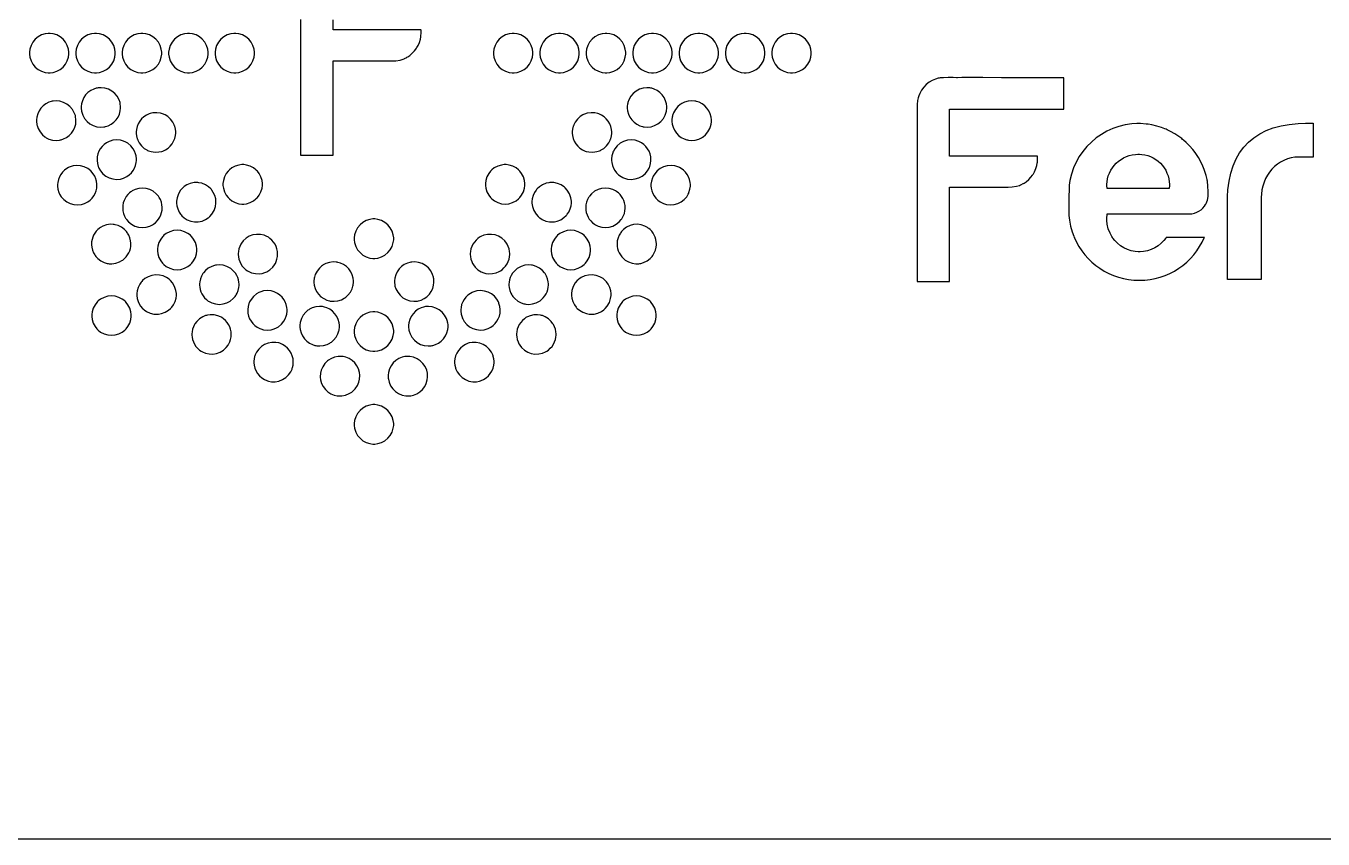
# Model space of a CAD drawing. Header units: millimetres. Extents: x 0 to 454, y 0 to 237.
# Drawn here: x 251.7 to 271.15, y 81.88 to 94.07 of the extents above; entities that cross this region are included whole.
import ezdxf

# ---------------------------------------------------------------- set-up
doc = ezdxf.new("R2010")
doc.units = ezdxf.units.MM
doc.header["$MEASUREMENT"] = 0
doc.layers.add('CUT', color=1, linetype='Continuous')
doc.layers.add('ENGRAVE', color=3, linetype='Continuous')

msp = doc.modelspace()

# ---------------------------------------------------------------- linework, layer by layer
at = {"layer": 'CUT'}
msp.add_lwpolyline([(290, 150.883), (290, 81.883), (0, 81.883), (0, 150.883)], close=True, dxfattribs=at)
at = {"layer": 'ENGRAVE'}
msp.add_lwpolyline([(255.817, 94.171), (255.817, 92.136), (256.302, 92.136), (256.302, 93.55), (256.305, 93.55), (256.34, 93.55), (256.343, 93.55), (256.352, 93.55), (256.443, 93.55), (256.452, 93.55), (256.464, 93.55), (256.59, 93.55), (256.602, 93.55), (256.616, 93.55), (256.756, 93.549), (256.77, 93.549), (256.781, 93.549), (256.896, 93.55), (256.907, 93.55), (256.919, 93.55), (257.04, 93.55), (257.052, 93.55), (257.057, 93.55), (257.111, 93.55), (257.116, 93.55), (257.133, 93.55), (257.181, 93.549), (257.245, 93.552), (257.308, 93.562), (257.355, 93.576), (257.37, 93.582), (257.373, 93.584), (257.408, 93.602), (257.411, 93.604), (257.422, 93.61), (257.452, 93.631), (257.49, 93.663), (257.523, 93.698), (257.546, 93.727), (257.553, 93.738), (257.56, 93.748), (257.578, 93.781), (257.598, 93.827), (257.612, 93.875), (257.619, 93.912), (257.621, 93.924), (257.621, 93.928), (257.623, 93.962), (257.623, 93.973), (257.623, 93.984), (257.622, 94.012), (257.621, 94.015), (256.302, 94.015), (256.302, 94.163)], dxfattribs=at)
for points in [[(252.342, 93.666), (252.342, 93.681), (252.336, 93.725), (252.318, 93.781), (252.291, 93.831), (252.255, 93.875), (252.211, 93.911), (252.161, 93.938), (252.106, 93.956), (252.061, 93.962), (252.046, 93.962), (252.031, 93.962), (251.986, 93.956), (251.931, 93.938), (251.881, 93.911), (251.837, 93.875), (251.801, 93.831), (251.774, 93.781), (251.756, 93.725), (251.75, 93.681), (251.75, 93.666), (251.75, 93.651), (251.756, 93.606), (251.774, 93.551), (251.801, 93.501), (251.837, 93.457), (251.881, 93.421), (251.931, 93.393), (251.986, 93.376), (252.031, 93.37), (252.046, 93.37), (252.061, 93.37), (252.106, 93.376), (252.161, 93.393), (252.211, 93.421), (252.255, 93.457), (252.291, 93.501), (252.318, 93.551), (252.336, 93.606), (252.342, 93.651), (252.342, 93.666)], [(252.742, 93.37), (252.757, 93.37), (252.801, 93.376), (252.857, 93.393), (252.907, 93.421), (252.951, 93.457), (252.987, 93.501), (253.014, 93.551), (253.031, 93.606), (253.037, 93.651), (253.037, 93.666), (253.037, 93.681), (253.031, 93.725), (253.014, 93.781), (252.987, 93.831), (252.951, 93.875), (252.907, 93.911), (252.857, 93.938), (252.801, 93.956), (252.757, 93.962), (252.742, 93.962), (252.727, 93.962), (252.682, 93.956), (252.627, 93.938), (252.577, 93.911), (252.533, 93.875), (252.497, 93.831), (252.469, 93.781), (252.452, 93.725), (252.446, 93.681), (252.446, 93.666), (252.446, 93.651), (252.452, 93.606), (252.469, 93.551), (252.497, 93.501), (252.533, 93.457), (252.577, 93.421), (252.627, 93.393), (252.682, 93.376), (252.727, 93.37), (252.742, 93.37)], [(253.437, 93.962), (253.422, 93.962), (253.378, 93.956), (253.322, 93.938), (253.272, 93.911), (253.228, 93.875), (253.192, 93.831), (253.165, 93.781), (253.148, 93.725), (253.142, 93.681), (253.142, 93.666), (253.142, 93.651), (253.148, 93.606), (253.165, 93.551), (253.192, 93.501), (253.228, 93.457), (253.272, 93.421), (253.322, 93.393), (253.378, 93.376), (253.422, 93.37), (253.437, 93.37), (253.452, 93.37), (253.497, 93.376), (253.552, 93.393), (253.603, 93.421), (253.646, 93.457), (253.683, 93.501), (253.71, 93.551), (253.727, 93.606), (253.733, 93.651), (253.733, 93.666), (253.733, 93.681), (253.727, 93.725), (253.71, 93.781), (253.683, 93.831), (253.646, 93.875), (253.603, 93.911), (253.552, 93.938), (253.497, 93.956), (253.452, 93.962), (253.437, 93.962)], [(254.429, 93.666), (254.429, 93.681), (254.423, 93.725), (254.406, 93.781), (254.378, 93.831), (254.342, 93.875), (254.298, 93.911), (254.248, 93.938), (254.193, 93.956), (254.148, 93.962), (254.133, 93.962), (254.118, 93.962), (254.074, 93.956), (254.018, 93.938), (253.968, 93.911), (253.924, 93.875), (253.888, 93.831), (253.861, 93.781), (253.843, 93.725), (253.837, 93.681), (253.837, 93.666), (253.837, 93.651), (253.843, 93.606), (253.861, 93.551), (253.888, 93.501), (253.924, 93.457), (253.968, 93.421), (254.018, 93.393), (254.074, 93.376), (254.118, 93.37), (254.133, 93.37), (254.148, 93.37), (254.193, 93.376), (254.248, 93.393), (254.298, 93.421), (254.342, 93.457), (254.378, 93.501), (254.406, 93.551), (254.423, 93.606), (254.429, 93.651), (254.429, 93.666)], [(254.829, 93.37), (254.844, 93.37), (254.888, 93.376), (254.944, 93.393), (254.994, 93.421), (255.038, 93.457), (255.074, 93.501), (255.101, 93.551), (255.119, 93.606), (255.125, 93.651), (255.125, 93.666), (255.125, 93.681), (255.119, 93.725), (255.101, 93.781), (255.074, 93.831), (255.038, 93.875), (254.994, 93.911), (254.944, 93.938), (254.888, 93.956), (254.844, 93.962), (254.829, 93.962), (254.814, 93.962), (254.769, 93.956), (254.714, 93.938), (254.664, 93.911), (254.62, 93.875), (254.584, 93.831), (254.556, 93.781), (254.539, 93.725), (254.533, 93.681), (254.533, 93.666), (254.533, 93.651), (254.539, 93.606), (254.556, 93.551), (254.584, 93.501), (254.62, 93.457), (254.664, 93.421), (254.714, 93.393), (254.769, 93.376), (254.814, 93.37), (254.829, 93.37)], [(259.299, 93.666), (259.299, 93.681), (259.293, 93.725), (259.275, 93.781), (259.248, 93.831), (259.212, 93.875), (259.168, 93.911), (259.118, 93.938), (259.063, 93.956), (259.018, 93.962), (259.003, 93.962), (258.988, 93.962), (258.944, 93.956), (258.888, 93.938), (258.838, 93.911), (258.794, 93.875), (258.758, 93.831), (258.731, 93.781), (258.714, 93.725), (258.708, 93.681), (258.708, 93.666), (258.708, 93.651), (258.714, 93.606), (258.731, 93.551), (258.758, 93.501), (258.794, 93.457), (258.838, 93.421), (258.888, 93.393), (258.944, 93.376), (258.988, 93.37), (259.003, 93.37), (259.018, 93.37), (259.063, 93.376), (259.118, 93.393), (259.168, 93.421), (259.212, 93.457), (259.248, 93.501), (259.275, 93.551), (259.293, 93.606), (259.299, 93.651), (259.299, 93.666)], [(259.994, 93.666), (259.994, 93.681), (259.988, 93.725), (259.971, 93.781), (259.944, 93.831), (259.908, 93.875), (259.864, 93.911), (259.814, 93.938), (259.758, 93.956), (259.713, 93.962), (259.699, 93.962), (259.684, 93.962), (259.639, 93.956), (259.584, 93.938), (259.534, 93.911), (259.49, 93.875), (259.454, 93.831), (259.426, 93.781), (259.409, 93.725), (259.403, 93.681), (259.403, 93.666), (259.403, 93.651), (259.409, 93.606), (259.426, 93.551), (259.454, 93.501), (259.49, 93.457), (259.534, 93.421), (259.584, 93.393), (259.639, 93.376), (259.684, 93.37), (259.699, 93.37), (259.713, 93.37), (259.758, 93.376), (259.814, 93.393), (259.864, 93.421), (259.908, 93.457), (259.944, 93.501), (259.971, 93.551), (259.988, 93.606), (259.994, 93.651), (259.994, 93.666)], [(260.395, 93.962), (260.38, 93.962), (260.335, 93.956), (260.28, 93.938), (260.229, 93.911), (260.186, 93.875), (260.149, 93.831), (260.122, 93.781), (260.105, 93.725), (260.099, 93.681), (260.099, 93.666), (260.099, 93.651), (260.105, 93.606), (260.122, 93.551), (260.149, 93.501), (260.186, 93.457), (260.229, 93.421), (260.28, 93.393), (260.335, 93.376), (260.38, 93.37), (260.395, 93.37), (260.409, 93.37), (260.454, 93.376), (260.51, 93.393), (260.56, 93.421), (260.604, 93.457), (260.64, 93.501), (260.667, 93.551), (260.684, 93.606), (260.69, 93.651), (260.69, 93.666), (260.69, 93.681), (260.684, 93.725), (260.667, 93.781), (260.64, 93.831), (260.604, 93.875), (260.56, 93.911), (260.51, 93.938), (260.454, 93.956), (260.409, 93.962), (260.395, 93.962)], [(261.09, 93.962), (261.075, 93.962), (261.031, 93.956), (260.975, 93.938), (260.925, 93.911), (260.881, 93.875), (260.845, 93.831), (260.818, 93.781), (260.801, 93.725), (260.795, 93.681), (260.795, 93.666), (260.795, 93.651), (260.801, 93.606), (260.818, 93.551), (260.845, 93.501), (260.881, 93.457), (260.925, 93.421), (260.975, 93.393), (261.031, 93.376), (261.075, 93.37), (261.09, 93.37), (261.105, 93.37), (261.15, 93.376), (261.205, 93.393), (261.255, 93.421), (261.299, 93.457), (261.335, 93.501), (261.363, 93.551), (261.38, 93.606), (261.386, 93.651), (261.386, 93.666), (261.386, 93.681), (261.38, 93.725), (261.363, 93.781), (261.335, 93.831), (261.299, 93.875), (261.255, 93.911), (261.205, 93.938), (261.15, 93.956), (261.105, 93.962), (261.09, 93.962)], [(261.786, 93.962), (261.771, 93.962), (261.726, 93.956), (261.671, 93.938), (261.621, 93.911), (261.577, 93.875), (261.541, 93.831), (261.514, 93.781), (261.496, 93.725), (261.49, 93.681), (261.49, 93.666), (261.49, 93.651), (261.496, 93.606), (261.514, 93.551), (261.541, 93.501), (261.577, 93.457), (261.621, 93.421), (261.671, 93.393), (261.726, 93.376), (261.771, 93.37), (261.786, 93.37), (261.801, 93.37), (261.845, 93.376), (261.901, 93.393), (261.951, 93.421), (261.995, 93.457), (262.031, 93.501), (262.058, 93.551), (262.075, 93.606), (262.081, 93.651), (262.081, 93.666), (262.081, 93.681), (262.075, 93.725), (262.058, 93.781), (262.031, 93.831), (261.995, 93.875), (261.951, 93.911), (261.901, 93.938), (261.845, 93.956), (261.801, 93.962), (261.786, 93.962)], [(262.481, 93.962), (262.467, 93.962), (262.422, 93.956), (262.367, 93.938), (262.316, 93.911), (262.273, 93.875), (262.236, 93.831), (262.209, 93.781), (262.192, 93.725), (262.186, 93.681), (262.186, 93.666), (262.186, 93.651), (262.192, 93.606), (262.209, 93.551), (262.236, 93.501), (262.273, 93.457), (262.316, 93.421), (262.367, 93.393), (262.422, 93.376), (262.467, 93.37), (262.481, 93.37), (262.496, 93.37), (262.541, 93.376), (262.597, 93.393), (262.647, 93.421), (262.691, 93.457), (262.727, 93.501), (262.754, 93.551), (262.771, 93.606), (262.777, 93.651), (262.777, 93.666), (262.777, 93.681), (262.771, 93.725), (262.754, 93.781), (262.727, 93.831), (262.691, 93.875), (262.647, 93.911), (262.597, 93.938), (262.541, 93.956), (262.496, 93.962), (262.481, 93.962)], [(263.177, 93.962), (263.162, 93.962), (263.118, 93.956), (263.062, 93.938), (263.012, 93.911), (262.968, 93.875), (262.932, 93.831), (262.905, 93.781), (262.887, 93.725), (262.881, 93.681), (262.881, 93.666), (262.881, 93.651), (262.887, 93.606), (262.905, 93.551), (262.932, 93.501), (262.968, 93.457), (263.012, 93.421), (263.062, 93.393), (263.118, 93.376), (263.162, 93.37), (263.177, 93.37), (263.192, 93.37), (263.237, 93.376), (263.292, 93.393), (263.343, 93.421), (263.386, 93.457), (263.422, 93.501), (263.45, 93.551), (263.467, 93.606), (263.473, 93.651), (263.473, 93.666), (263.473, 93.681), (263.467, 93.725), (263.45, 93.781), (263.422, 93.831), (263.386, 93.875), (263.343, 93.911), (263.292, 93.938), (263.237, 93.956), (263.192, 93.962), (263.177, 93.962)], [(265.544, 92.27), (265.544, 92.824), (267.257, 92.824), (267.257, 93.296), (266.419, 93.296), (266.325, 93.296), (266.043, 93.298), (265.73, 93.298), (265.667, 93.297), (265.65, 93.297), (265.598, 93.298), (265.527, 93.299), (265.456, 93.297), (265.405, 93.293), (265.388, 93.29), (265.374, 93.288), (265.335, 93.277), (265.285, 93.256), (265.239, 93.228), (265.197, 93.193), (265.159, 93.153), (265.127, 93.109), (265.101, 93.061), (265.084, 93.023), (265.08, 93.01), (265.076, 92.996), (265.067, 92.954), (265.06, 92.896), (265.058, 92.838), (265.058, 92.795), (265.058, 92.781), (265.058, 92.739), (265.059, 92.393), (265.059, 92.278), (265.059, 90.243), (265.544, 90.243), (265.544, 91.657), (265.547, 91.657), (265.582, 91.657), (265.585, 91.657), (265.594, 91.657), (265.684, 91.657), (265.694, 91.657), (265.706, 91.657), (265.831, 91.657), (265.844, 91.657), (265.858, 91.657), (265.998, 91.656), (266.012, 91.656), (266.023, 91.656), (266.138, 91.657), (266.149, 91.657), (266.161, 91.656), (266.282, 91.657), (266.294, 91.657), (266.299, 91.657), (266.353, 91.657), (266.358, 91.657), (266.374, 91.657), (266.423, 91.656), (266.487, 91.659), (266.55, 91.669), (266.597, 91.683), (266.612, 91.689), (266.615, 91.691), (266.65, 91.709), (266.653, 91.711), (266.664, 91.717), (266.694, 91.738), (266.732, 91.769), (266.765, 91.805), (266.788, 91.834), (266.795, 91.844), (266.802, 91.855), (266.82, 91.888), (266.84, 91.934), (266.854, 91.982), (266.861, 92.018), (266.863, 92.031), (266.863, 92.035), (266.865, 92.069), (266.865, 92.08), (266.865, 92.09), (266.863, 92.119), (266.863, 92.122), (265.544, 92.122), (265.544, 92.27)], [(252.879, 92.562), (252.892, 92.564), (252.929, 92.576), (252.975, 92.599), (253.016, 92.628), (253.05, 92.664), (253.079, 92.705), (253.1, 92.751), (253.113, 92.8), (253.118, 92.839), (253.118, 92.851), (253.118, 92.866), (253.113, 92.905), (253.112, 92.909), (253.109, 92.924), (253.094, 92.966), (253.066, 93.018), (253.03, 93.061), (252.986, 93.097), (252.936, 93.124), (252.881, 93.141), (252.824, 93.147), (252.779, 93.144), (252.764, 93.141), (252.751, 93.139), (252.714, 93.127), (252.669, 93.104), (252.628, 93.075), (252.593, 93.039), (252.565, 92.998), (252.544, 92.952), (252.531, 92.903), (252.526, 92.865), (252.526, 92.852), (252.526, 92.837), (252.531, 92.799), (252.532, 92.794), (252.535, 92.779), (252.55, 92.737), (252.577, 92.686), (252.614, 92.642), (252.658, 92.606), (252.708, 92.579), (252.762, 92.562), (252.82, 92.556), (252.865, 92.559), (252.879, 92.562)], [(261.3, 92.794), (261.301, 92.799), (261.306, 92.839), (261.306, 92.852), (261.306, 92.865), (261.301, 92.903), (261.288, 92.952), (261.267, 92.998), (261.238, 93.039), (261.204, 93.075), (261.163, 93.104), (261.118, 93.127), (261.08, 93.139), (261.068, 93.141), (261.053, 93.144), (261.008, 93.147), (260.95, 93.141), (260.896, 93.124), (260.846, 93.097), (260.802, 93.061), (260.765, 93.018), (260.738, 92.966), (260.723, 92.924), (260.72, 92.909), (260.719, 92.905), (260.714, 92.865), (260.714, 92.851), (260.714, 92.839), (260.719, 92.8), (260.732, 92.751), (260.753, 92.705), (260.782, 92.664), (260.816, 92.628), (260.857, 92.599), (260.902, 92.576), (260.94, 92.564), (260.952, 92.562), (260.967, 92.559), (261.012, 92.556), (261.07, 92.562), (261.124, 92.579), (261.174, 92.606), (261.218, 92.642), (261.255, 92.686), (261.282, 92.737), (261.297, 92.779), (261.3, 92.794)], [(252.448, 92.653), (252.448, 92.668), (252.443, 92.71), (252.442, 92.715), (252.439, 92.729), (252.423, 92.772), (252.395, 92.822), (252.358, 92.866), (252.313, 92.901), (252.263, 92.927), (252.208, 92.944), (252.15, 92.949), (252.105, 92.946), (252.091, 92.943), (252.078, 92.94), (252.042, 92.928), (251.997, 92.905), (251.957, 92.875), (251.923, 92.839), (251.895, 92.798), (251.874, 92.753), (251.861, 92.705), (251.857, 92.666), (251.857, 92.654), (251.857, 92.638), (251.862, 92.597), (251.863, 92.592), (251.866, 92.578), (251.881, 92.536), (251.909, 92.486), (251.946, 92.442), (251.979, 92.413), (251.991, 92.405), (252.003, 92.398), (252.043, 92.378), (252.098, 92.363), (252.156, 92.358), (252.2, 92.361), (252.214, 92.364), (252.226, 92.367), (252.263, 92.379), (252.308, 92.402), (252.348, 92.432), (252.382, 92.467), (252.41, 92.508), (252.431, 92.553), (252.444, 92.602), (252.448, 92.64), (252.448, 92.653)], [(253.943, 92.476), (253.943, 92.489), (253.938, 92.527), (253.928, 92.569), (253.925, 92.577), (253.92, 92.591), (253.9, 92.63), (253.865, 92.676), (253.823, 92.714), (253.786, 92.738), (253.772, 92.744), (253.759, 92.75), (253.717, 92.763), (253.66, 92.772), (253.603, 92.768), (253.56, 92.759), (253.546, 92.754), (253.535, 92.75), (253.504, 92.735), (253.466, 92.71), (253.433, 92.68), (253.405, 92.646), (253.382, 92.607), (253.366, 92.566), (253.355, 92.522), (253.352, 92.488), (253.352, 92.476), (253.352, 92.463), (253.356, 92.425), (253.367, 92.383), (253.369, 92.375), (253.374, 92.361), (253.395, 92.322), (253.429, 92.276), (253.472, 92.238), (253.509, 92.214), (253.522, 92.208), (253.536, 92.202), (253.577, 92.189), (253.634, 92.18), (253.692, 92.184), (253.735, 92.193), (253.748, 92.198), (253.759, 92.202), (253.79, 92.217), (253.828, 92.242), (253.861, 92.272), (253.889, 92.307), (253.912, 92.345), (253.929, 92.387), (253.939, 92.43), (253.943, 92.465), (253.943, 92.476)], [(260.084, 92.198), (260.097, 92.193), (260.14, 92.184), (260.198, 92.18), (260.255, 92.189), (260.297, 92.202), (260.31, 92.208), (260.323, 92.214), (260.36, 92.238), (260.403, 92.276), (260.437, 92.322), (260.458, 92.361), (260.463, 92.375), (260.466, 92.383), (260.476, 92.425), (260.48, 92.463), (260.48, 92.476), (260.48, 92.488), (260.477, 92.522), (260.466, 92.566), (260.45, 92.607), (260.427, 92.646), (260.399, 92.68), (260.365, 92.71), (260.328, 92.735), (260.297, 92.75), (260.286, 92.754), (260.272, 92.759), (260.229, 92.768), (260.172, 92.772), (260.115, 92.763), (260.073, 92.75), (260.06, 92.744), (260.047, 92.738), (260.01, 92.714), (259.967, 92.676), (259.932, 92.63), (259.912, 92.591), (259.907, 92.577), (259.904, 92.569), (259.893, 92.527), (259.889, 92.489), (259.889, 92.476), (259.889, 92.465), (259.893, 92.43), (259.903, 92.387), (259.92, 92.345), (259.943, 92.307), (259.971, 92.272), (260.004, 92.242), (260.042, 92.217), (260.073, 92.202), (260.084, 92.198)], [(261.741, 92.943), (261.727, 92.946), (261.683, 92.949), (261.625, 92.944), (261.57, 92.928), (261.531, 92.909), (261.519, 92.901), (261.506, 92.894), (261.473, 92.865), (261.436, 92.821), (261.408, 92.771), (261.393, 92.729), (261.39, 92.715), (261.389, 92.71), (261.384, 92.667), (261.384, 92.653), (261.384, 92.64), (261.388, 92.602), (261.401, 92.553), (261.422, 92.508), (261.45, 92.467), (261.484, 92.432), (261.524, 92.402), (261.569, 92.379), (261.606, 92.367), (261.618, 92.364), (261.632, 92.361), (261.676, 92.358), (261.734, 92.363), (261.789, 92.378), (261.829, 92.398), (261.841, 92.405), (261.853, 92.413), (261.886, 92.442), (261.923, 92.486), (261.951, 92.536), (261.965, 92.578), (261.969, 92.592), (261.97, 92.597), (261.975, 92.639), (261.975, 92.654), (261.975, 92.666), (261.971, 92.705), (261.958, 92.753), (261.937, 92.798), (261.909, 92.839), (261.875, 92.875), (261.835, 92.905), (261.79, 92.928), (261.753, 92.94), (261.741, 92.943)], [(269.141, 91.256), (269.15, 91.256), (269.179, 91.258), (269.216, 91.266), (269.252, 91.279), (269.285, 91.296), (269.316, 91.317), (269.345, 91.342), (269.369, 91.371), (269.385, 91.395), (269.39, 91.403), (269.395, 91.413), (269.414, 91.463), (269.424, 91.515), (269.425, 91.526), (269.425, 91.53), (269.425, 91.573), (269.425, 91.578), (269.424, 91.593), (269.42, 91.67), (269.411, 91.746), (269.408, 91.761), (269.406, 91.773), (269.391, 91.833), (269.373, 91.893), (269.369, 91.904), (269.363, 91.922), (269.343, 91.972), (269.312, 92.038), (269.276, 92.102), (269.247, 92.148), (269.237, 92.163), (269.226, 92.178), (269.193, 92.22), (269.145, 92.275), (269.094, 92.326), (269.054, 92.362), (269.04, 92.373), (269.026, 92.385), (268.982, 92.417), (268.921, 92.457), (268.858, 92.492), (268.809, 92.516), (268.792, 92.523), (268.775, 92.531), (268.723, 92.55), (268.652, 92.572), (268.579, 92.589), (268.524, 92.598), (268.506, 92.6), (268.495, 92.601), (268.409, 92.608), (268.38, 92.608), (268.354, 92.608), (268.279, 92.603), (268.18, 92.589), (268.085, 92.566), (267.994, 92.534), (267.906, 92.495), (267.823, 92.448), (267.745, 92.394), (267.673, 92.333), (267.606, 92.266), (267.545, 92.193), (267.491, 92.115), (267.444, 92.032), (267.405, 91.944), (267.374, 91.853), (267.351, 91.757), (267.339, 91.684), (267.337, 91.659), (267.333, 91.475), (267.333, 91.256), (267.335, 91.233), (267.343, 91.163), (267.36, 91.073), (267.384, 90.986), (267.407, 90.923), (267.416, 90.902), (267.423, 90.885), (267.448, 90.833), (267.486, 90.766), (267.528, 90.703), (267.575, 90.643), (267.626, 90.586), (267.68, 90.533), (267.738, 90.484), (267.8, 90.44), (267.865, 90.399), (267.933, 90.364), (268.003, 90.333), (268.077, 90.307), (268.152, 90.287), (268.23, 90.272), (268.31, 90.263), (268.371, 90.26), (268.391, 90.26), (268.411, 90.26), (268.472, 90.263), (268.552, 90.272), (268.629, 90.287), (268.705, 90.307), (268.778, 90.333), (268.849, 90.364), (268.917, 90.399), (268.982, 90.44), (269.043, 90.484), (269.101, 90.533), (269.156, 90.586), (269.207, 90.643), (269.253, 90.703), (269.295, 90.766), (269.333, 90.833), (269.358, 90.885), (269.366, 90.902), (268.795, 90.902), (268.787, 90.89), (268.759, 90.856), (268.719, 90.814), (268.673, 90.777), (268.623, 90.746), (268.57, 90.721), (268.513, 90.703), (268.453, 90.691), (268.406, 90.687), (268.391, 90.687), (268.375, 90.687), (268.329, 90.691), (268.269, 90.703), (268.212, 90.721), (268.158, 90.746), (268.108, 90.777), (268.063, 90.814), (268.022, 90.856), (267.995, 90.89), (267.987, 90.902), (267.977, 90.917), (267.952, 90.964), (267.926, 91.03), (267.91, 91.101), (267.904, 91.156), (267.904, 91.175), (267.904, 91.195), (267.907, 91.241), (267.907, 91.256), (269.141, 91.256)], [(269.713, 91.481), (269.713, 91.515), (269.72, 91.618), (269.737, 91.747), (269.763, 91.866), (269.798, 91.977), (269.842, 92.079), (269.895, 92.172), (269.956, 92.256), (270.027, 92.331), (270.107, 92.398), (270.196, 92.455), (270.294, 92.504), (270.4, 92.543), (270.516, 92.574), (270.64, 92.596), (270.774, 92.61), (270.881, 92.614), (270.916, 92.614), (271, 92.614), (271, 92.107), (270.785, 92.107), (270.77, 92.107), (270.725, 92.104), (270.667, 92.094), (270.611, 92.079), (270.559, 92.058), (270.509, 92.032), (270.462, 92.001), (270.419, 91.966), (270.379, 91.926), (270.344, 91.882), (270.312, 91.835), (270.285, 91.784), (270.262, 91.73), (270.244, 91.673), (270.23, 91.614), (270.222, 91.553), (270.22, 91.505), (270.22, 91.49), (270.22, 90.274), (270.22, 90.274), (269.713, 90.274), (269.713, 91.481)], [(253.173, 91.795), (253.183, 91.799), (253.212, 91.815), (253.248, 91.84), (253.279, 91.87), (253.305, 91.904), (253.327, 91.941), (253.342, 91.982), (253.352, 92.024), (253.355, 92.058), (253.355, 92.069), (253.355, 92.083), (253.35, 92.126), (253.336, 92.173), (253.333, 92.182), (253.327, 92.195), (253.305, 92.233), (253.269, 92.278), (253.224, 92.314), (253.186, 92.336), (253.173, 92.342), (253.159, 92.347), (253.117, 92.359), (253.059, 92.364), (253.002, 92.359), (252.96, 92.347), (252.946, 92.342), (252.936, 92.338), (252.907, 92.322), (252.871, 92.296), (252.84, 92.267), (252.813, 92.233), (252.792, 92.195), (252.777, 92.155), (252.767, 92.113), (252.764, 92.079), (252.764, 92.068), (252.764, 92.054), (252.769, 92.011), (252.782, 91.964), (252.786, 91.955), (252.792, 91.942), (252.815, 91.903), (252.852, 91.858), (252.896, 91.822), (252.946, 91.795), (253.001, 91.779), (253.057, 91.773), (253.115, 91.778), (253.159, 91.789), (253.173, 91.795)], [(261.046, 91.955), (261.05, 91.964), (261.063, 92.011), (261.068, 92.054), (261.068, 92.068), (261.068, 92.079), (261.065, 92.113), (261.055, 92.155), (261.04, 92.195), (261.018, 92.233), (260.992, 92.267), (260.961, 92.296), (260.925, 92.322), (260.896, 92.338), (260.886, 92.342), (260.872, 92.347), (260.83, 92.359), (260.772, 92.364), (260.715, 92.359), (260.673, 92.347), (260.659, 92.342), (260.646, 92.336), (260.608, 92.314), (260.563, 92.278), (260.527, 92.233), (260.505, 92.195), (260.499, 92.182), (260.495, 92.173), (260.482, 92.126), (260.477, 92.083), (260.477, 92.069), (260.477, 92.058), (260.48, 92.024), (260.49, 91.982), (260.505, 91.941), (260.527, 91.904), (260.553, 91.87), (260.584, 91.84), (260.62, 91.815), (260.649, 91.799), (260.659, 91.795), (260.673, 91.789), (260.717, 91.778), (260.774, 91.773), (260.831, 91.779), (260.886, 91.795), (260.936, 91.822), (260.98, 91.858), (261.017, 91.903), (261.04, 91.942), (261.046, 91.955)], [(254.948, 91.402), (254.963, 91.402), (255.006, 91.408), (255.061, 91.425), (255.112, 91.452), (255.147, 91.479), (255.157, 91.489), (255.168, 91.499), (255.194, 91.534), (255.222, 91.585), (255.238, 91.64), (255.244, 91.683), (255.244, 91.698), (255.244, 91.712), (255.238, 91.756), (255.222, 91.811), (255.194, 91.862), (255.168, 91.897), (255.157, 91.907), (255.147, 91.917), (255.112, 91.944), (255.061, 91.971), (255.006, 91.988), (254.963, 91.994), (254.948, 91.994), (254.934, 91.994), (254.89, 91.988), (254.835, 91.971), (254.784, 91.944), (254.75, 91.917), (254.739, 91.907), (254.729, 91.897), (254.702, 91.862), (254.675, 91.811), (254.658, 91.756), (254.652, 91.712), (254.652, 91.698), (254.652, 91.683), (254.658, 91.64), (254.675, 91.585), (254.702, 91.534), (254.729, 91.499), (254.739, 91.489), (254.749, 91.479), (254.784, 91.452), (254.835, 91.425), (254.89, 91.408), (254.934, 91.402), (254.948, 91.402)], [(258.675, 91.489), (258.685, 91.479), (258.721, 91.451), (258.772, 91.424), (258.827, 91.408), (258.884, 91.402), (258.94, 91.408), (258.995, 91.424), (259.046, 91.451), (259.082, 91.479), (259.093, 91.489), (259.103, 91.499), (259.13, 91.534), (259.157, 91.585), (259.174, 91.64), (259.179, 91.683), (259.179, 91.698), (259.179, 91.712), (259.174, 91.756), (259.157, 91.811), (259.13, 91.862), (259.103, 91.897), (259.093, 91.907), (259.082, 91.917), (259.048, 91.944), (258.997, 91.971), (258.942, 91.988), (258.898, 91.994), (258.884, 91.994), (258.869, 91.994), (258.826, 91.988), (258.771, 91.971), (258.72, 91.944), (258.685, 91.917), (258.675, 91.907), (258.664, 91.897), (258.638, 91.862), (258.61, 91.811), (258.594, 91.756), (258.588, 91.712), (258.588, 91.698), (258.588, 91.683), (258.594, 91.64), (258.61, 91.585), (258.638, 91.534), (258.664, 91.499), (258.675, 91.489)], [(268.38, 92.151), (268.392, 92.151), (268.427, 92.148), (268.473, 92.141), (268.518, 92.13), (268.56, 92.114), (268.601, 92.095), (268.639, 92.072), (268.674, 92.045), (268.707, 92.015), (268.737, 91.982), (268.764, 91.947), (268.787, 91.909), (268.806, 91.868), (268.822, 91.826), (268.833, 91.781), (268.84, 91.735), (268.843, 91.7), (268.843, 91.688), (268.843, 91.675), (268.84, 91.641), (268.839, 91.637), (267.907, 91.637), (267.907, 91.641), (267.904, 91.676), (267.904, 91.688), (267.904, 91.7), (267.907, 91.735), (267.914, 91.781), (267.926, 91.826), (267.943, 91.868), (267.963, 91.909), (267.987, 91.947), (268.015, 91.982), (268.046, 92.015), (268.08, 92.045), (268.117, 92.072), (268.156, 92.095), (268.198, 92.114), (268.241, 92.13), (268.286, 92.141), (268.333, 92.148), (268.368, 92.151), (268.38, 92.151)], [(252.763, 91.685), (252.763, 91.701), (252.756, 91.747), (252.741, 91.796), (252.737, 91.805), (252.731, 91.819), (252.707, 91.857), (252.669, 91.901), (252.624, 91.936), (252.573, 91.961), (252.518, 91.976), (252.461, 91.981), (252.404, 91.974), (252.36, 91.961), (252.347, 91.955), (252.337, 91.951), (252.309, 91.935), (252.274, 91.909), (252.244, 91.88), (252.219, 91.846), (252.199, 91.809), (252.184, 91.77), (252.174, 91.728), (252.171, 91.696), (252.171, 91.685), (252.171, 91.67), (252.178, 91.624), (252.193, 91.574), (252.197, 91.565), (252.203, 91.551), (252.227, 91.513), (252.265, 91.469), (252.31, 91.434), (252.361, 91.409), (252.416, 91.394), (252.473, 91.389), (252.53, 91.396), (252.574, 91.409), (252.587, 91.415), (252.597, 91.42), (252.625, 91.436), (252.66, 91.461), (252.69, 91.491), (252.715, 91.524), (252.735, 91.561), (252.75, 91.6), (252.759, 91.642), (252.763, 91.674), (252.763, 91.685)], [(261.485, 91.955), (261.472, 91.961), (261.428, 91.974), (261.371, 91.981), (261.314, 91.976), (261.259, 91.961), (261.208, 91.936), (261.163, 91.901), (261.125, 91.857), (261.101, 91.819), (261.095, 91.805), (261.091, 91.796), (261.076, 91.747), (261.069, 91.701), (261.069, 91.685), (261.069, 91.674), (261.072, 91.642), (261.082, 91.6), (261.097, 91.561), (261.117, 91.524), (261.142, 91.491), (261.172, 91.461), (261.207, 91.436), (261.235, 91.42), (261.245, 91.415), (261.258, 91.409), (261.302, 91.396), (261.359, 91.389), (261.416, 91.394), (261.471, 91.409), (261.522, 91.434), (261.567, 91.469), (261.605, 91.513), (261.629, 91.551), (261.635, 91.565), (261.639, 91.574), (261.654, 91.624), (261.661, 91.67), (261.661, 91.685), (261.661, 91.696), (261.657, 91.728), (261.648, 91.77), (261.633, 91.809), (261.613, 91.846), (261.588, 91.88), (261.558, 91.909), (261.523, 91.935), (261.495, 91.951), (261.485, 91.955)], [(253.61, 91.101), (253.617, 91.106), (253.639, 91.123), (253.665, 91.149), (253.687, 91.177), (253.706, 91.207), (253.721, 91.24), (253.732, 91.274), (253.738, 91.31), (253.741, 91.338), (253.741, 91.347), (253.741, 91.358), (253.737, 91.39), (253.728, 91.433), (253.713, 91.473), (253.697, 91.502), (253.691, 91.511), (253.683, 91.523), (253.653, 91.557), (253.608, 91.594), (253.557, 91.62), (253.503, 91.637), (253.446, 91.642), (253.389, 91.637), (253.334, 91.621), (253.293, 91.601), (253.281, 91.593), (253.273, 91.588), (253.252, 91.57), (253.226, 91.545), (253.203, 91.517), (253.184, 91.486), (253.169, 91.454), (253.158, 91.419), (253.152, 91.383), (253.15, 91.356), (253.15, 91.347), (253.15, 91.336), (253.153, 91.303), (253.162, 91.261), (253.178, 91.221), (253.193, 91.192), (253.199, 91.183), (253.208, 91.17), (253.237, 91.136), (253.283, 91.1), (253.333, 91.073), (253.388, 91.057), (253.444, 91.051), (253.501, 91.056), (253.557, 91.073), (253.597, 91.093), (253.61, 91.101)], [(254.441, 91.203), (254.454, 91.214), (254.486, 91.25), (254.519, 91.305), (254.54, 91.365), (254.547, 91.414), (254.547, 91.43), (254.547, 91.443), (254.543, 91.481), (254.529, 91.531), (254.507, 91.578), (254.486, 91.61), (254.478, 91.62), (254.468, 91.631), (254.436, 91.661), (254.388, 91.692), (254.334, 91.714), (254.291, 91.723), (254.277, 91.725), (254.262, 91.726), (254.219, 91.724), (254.162, 91.712), (254.109, 91.689), (254.072, 91.666), (254.061, 91.657), (254.049, 91.646), (254.016, 91.61), (253.983, 91.555), (253.963, 91.494), (253.956, 91.446), (253.956, 91.43), (253.956, 91.417), (253.96, 91.378), (253.974, 91.329), (253.995, 91.282), (254.016, 91.25), (254.025, 91.24), (254.034, 91.228), (254.068, 91.198), (254.116, 91.167), (254.17, 91.146), (254.225, 91.135), (254.282, 91.136), (254.338, 91.147), (254.392, 91.17), (254.43, 91.194), (254.441, 91.203)], [(259.607, 91.135), (259.621, 91.137), (259.664, 91.146), (259.717, 91.167), (259.765, 91.199), (259.798, 91.229), (259.807, 91.24), (259.815, 91.25), (259.837, 91.282), (259.859, 91.329), (259.872, 91.378), (259.876, 91.417), (259.876, 91.43), (259.876, 91.446), (259.869, 91.494), (259.849, 91.555), (259.815, 91.61), (259.783, 91.646), (259.771, 91.657), (259.76, 91.666), (259.723, 91.689), (259.67, 91.712), (259.613, 91.724), (259.569, 91.726), (259.555, 91.725), (259.54, 91.723), (259.497, 91.714), (259.444, 91.692), (259.396, 91.661), (259.364, 91.631), (259.354, 91.62), (259.346, 91.61), (259.325, 91.578), (259.303, 91.531), (259.289, 91.481), (259.285, 91.443), (259.285, 91.43), (259.285, 91.414), (259.292, 91.365), (259.313, 91.305), (259.346, 91.25), (259.378, 91.214), (259.391, 91.203), (259.402, 91.194), (259.439, 91.17), (259.492, 91.148), (259.548, 91.136), (259.592, 91.134), (259.607, 91.135)], [(260.222, 91.101), (260.235, 91.093), (260.275, 91.073), (260.331, 91.056), (260.388, 91.051), (260.444, 91.057), (260.499, 91.073), (260.549, 91.1), (260.594, 91.136), (260.624, 91.17), (260.632, 91.183), (260.639, 91.192), (260.654, 91.221), (260.67, 91.261), (260.679, 91.303), (260.682, 91.336), (260.682, 91.347), (260.682, 91.356), (260.68, 91.383), (260.673, 91.419), (260.662, 91.454), (260.647, 91.486), (260.629, 91.517), (260.606, 91.545), (260.58, 91.57), (260.559, 91.588), (260.551, 91.593), (260.539, 91.601), (260.498, 91.621), (260.442, 91.637), (260.386, 91.642), (260.329, 91.637), (260.275, 91.62), (260.224, 91.594), (260.179, 91.557), (260.149, 91.523), (260.141, 91.511), (260.135, 91.502), (260.119, 91.473), (260.104, 91.433), (260.094, 91.39), (260.091, 91.358), (260.091, 91.347), (260.091, 91.338), (260.093, 91.31), (260.1, 91.274), (260.111, 91.24), (260.126, 91.207), (260.145, 91.177), (260.167, 91.149), (260.193, 91.123), (260.215, 91.106), (260.222, 91.101)], [(252.93, 90.512), (252.944, 90.509), (252.988, 90.508), (253.045, 90.516), (253.1, 90.535), (253.138, 90.556), (253.15, 90.564), (253.157, 90.569), (253.177, 90.587), (253.201, 90.612), (253.222, 90.639), (253.24, 90.669), (253.254, 90.701), (253.264, 90.734), (253.27, 90.768), (253.272, 90.795), (253.272, 90.803), (253.272, 90.815), (253.268, 90.85), (253.258, 90.895), (253.24, 90.937), (253.222, 90.968), (253.215, 90.977), (253.207, 90.989), (253.177, 91.021), (253.131, 91.056), (253.079, 91.081), (253.037, 91.093), (253.022, 91.096), (253.008, 91.098), (252.964, 91.099), (252.907, 91.091), (252.853, 91.072), (252.814, 91.051), (252.802, 91.043), (252.795, 91.038), (252.775, 91.02), (252.751, 90.995), (252.73, 90.968), (252.713, 90.938), (252.699, 90.906), (252.689, 90.873), (252.682, 90.838), (252.68, 90.812), (252.68, 90.803), (252.68, 90.792), (252.684, 90.757), (252.695, 90.712), (252.712, 90.669), (252.73, 90.639), (252.737, 90.63), (252.745, 90.618), (252.776, 90.586), (252.821, 90.551), (252.873, 90.526), (252.915, 90.514), (252.93, 90.512)], [(256.916, 90.587), (256.931, 90.587), (256.975, 90.593), (257.031, 90.611), (257.081, 90.638), (257.125, 90.674), (257.161, 90.718), (257.188, 90.768), (257.206, 90.824), (257.212, 90.868), (257.212, 90.883), (257.212, 90.898), (257.206, 90.943), (257.188, 90.998), (257.161, 91.048), (257.125, 91.092), (257.081, 91.128), (257.031, 91.155), (256.975, 91.173), (256.931, 91.179), (256.916, 91.179), (256.901, 91.179), (256.856, 91.173), (256.801, 91.155), (256.751, 91.128), (256.707, 91.092), (256.671, 91.048), (256.643, 90.998), (256.626, 90.943), (256.62, 90.898), (256.62, 90.883), (256.62, 90.868), (256.626, 90.824), (256.643, 90.768), (256.671, 90.718), (256.707, 90.674), (256.751, 90.638), (256.801, 90.611), (256.856, 90.593), (256.901, 90.587), (256.916, 90.587)], [(261.029, 91.043), (261.017, 91.051), (260.978, 91.073), (260.923, 91.091), (260.866, 91.099), (260.809, 91.095), (260.755, 91.081), (260.703, 91.056), (260.656, 91.022), (260.625, 90.989), (260.617, 90.977), (260.61, 90.968), (260.592, 90.937), (260.575, 90.895), (260.564, 90.85), (260.56, 90.815), (260.56, 90.803), (260.56, 90.795), (260.562, 90.768), (260.568, 90.734), (260.579, 90.701), (260.592, 90.669), (260.61, 90.639), (260.631, 90.612), (260.655, 90.587), (260.675, 90.569), (260.682, 90.564), (260.694, 90.556), (260.733, 90.535), (260.787, 90.516), (260.844, 90.508), (260.888, 90.509), (260.902, 90.512), (260.916, 90.514), (260.959, 90.526), (261.01, 90.551), (261.056, 90.586), (261.087, 90.618), (261.095, 90.63), (261.102, 90.639), (261.119, 90.669), (261.137, 90.712), (261.148, 90.757), (261.152, 90.792), (261.152, 90.803), (261.152, 90.812), (261.149, 90.838), (261.143, 90.873), (261.133, 90.906), (261.119, 90.938), (261.102, 90.968), (261.081, 90.995), (261.057, 91.02), (261.037, 91.038), (261.029, 91.043)], [(254.173, 90.923), (254.163, 90.934), (254.127, 90.961), (254.076, 90.988), (254.021, 91.004), (253.964, 91.01), (253.908, 91.004), (253.853, 90.988), (253.801, 90.961), (253.766, 90.934), (253.755, 90.923), (253.745, 90.913), (253.718, 90.878), (253.691, 90.827), (253.674, 90.772), (253.669, 90.729), (253.669, 90.714), (253.669, 90.7), (253.674, 90.656), (253.691, 90.601), (253.718, 90.55), (253.745, 90.515), (253.755, 90.505), (253.766, 90.495), (253.801, 90.467), (253.853, 90.44), (253.908, 90.424), (253.964, 90.419), (254.021, 90.424), (254.076, 90.44), (254.127, 90.467), (254.163, 90.495), (254.173, 90.505), (254.184, 90.515), (254.21, 90.55), (254.238, 90.601), (254.254, 90.656), (254.26, 90.7), (254.26, 90.714), (254.26, 90.729), (254.254, 90.772), (254.238, 90.827), (254.21, 90.878), (254.184, 90.913), (254.173, 90.923)], [(255.253, 90.368), (255.267, 90.372), (255.308, 90.388), (255.357, 90.419), (255.399, 90.458), (255.426, 90.493), (255.433, 90.505), (255.438, 90.514), (255.45, 90.54), (255.462, 90.577), (255.47, 90.615), (255.472, 90.644), (255.472, 90.653), (255.472, 90.663), (255.47, 90.692), (255.462, 90.73), (255.45, 90.767), (255.433, 90.801), (255.412, 90.833), (255.386, 90.862), (255.357, 90.888), (255.333, 90.905), (255.325, 90.909), (255.312, 90.917), (255.27, 90.934), (255.213, 90.947), (255.156, 90.948), (255.1, 90.939), (255.047, 90.919), (254.998, 90.889), (254.955, 90.85), (254.928, 90.814), (254.92, 90.801), (254.916, 90.793), (254.903, 90.766), (254.891, 90.73), (254.883, 90.692), (254.881, 90.663), (254.881, 90.654), (254.881, 90.644), (254.883, 90.614), (254.891, 90.576), (254.904, 90.54), (254.921, 90.506), (254.942, 90.474), (254.967, 90.445), (254.996, 90.419), (255.02, 90.402), (255.029, 90.397), (255.041, 90.39), (255.082, 90.373), (255.138, 90.36), (255.196, 90.358), (255.239, 90.364), (255.253, 90.368)], [(258.911, 90.801), (258.904, 90.814), (258.876, 90.85), (258.834, 90.889), (258.785, 90.919), (258.732, 90.939), (258.676, 90.948), (258.619, 90.947), (258.562, 90.934), (258.52, 90.917), (258.507, 90.909), (258.499, 90.905), (258.475, 90.888), (258.446, 90.862), (258.421, 90.833), (258.399, 90.801), (258.382, 90.767), (258.37, 90.73), (258.362, 90.692), (258.359, 90.663), (258.359, 90.653), (258.359, 90.644), (258.362, 90.615), (258.37, 90.577), (258.382, 90.54), (258.394, 90.514), (258.399, 90.505), (258.406, 90.493), (258.433, 90.458), (258.475, 90.419), (258.524, 90.388), (258.565, 90.372), (258.579, 90.368), (258.593, 90.364), (258.636, 90.358), (258.694, 90.36), (258.75, 90.373), (258.791, 90.39), (258.803, 90.397), (258.812, 90.402), (258.836, 90.419), (258.865, 90.445), (258.89, 90.474), (258.911, 90.506), (258.928, 90.54), (258.941, 90.576), (258.948, 90.614), (258.951, 90.644), (258.951, 90.654), (258.951, 90.663), (258.948, 90.692), (258.941, 90.73), (258.928, 90.766), (258.916, 90.793), (258.911, 90.801)], [(260.163, 90.714), (260.163, 90.729), (260.157, 90.772), (260.141, 90.827), (260.114, 90.878), (260.087, 90.913), (260.077, 90.923), (260.066, 90.934), (260.03, 90.961), (259.979, 90.988), (259.924, 91.004), (259.868, 91.01), (259.811, 91.004), (259.756, 90.988), (259.705, 90.961), (259.669, 90.934), (259.659, 90.923), (259.648, 90.913), (259.621, 90.878), (259.594, 90.827), (259.578, 90.772), (259.572, 90.729), (259.572, 90.714), (259.572, 90.7), (259.578, 90.656), (259.594, 90.601), (259.621, 90.55), (259.648, 90.515), (259.659, 90.505), (259.669, 90.495), (259.705, 90.467), (259.756, 90.44), (259.811, 90.424), (259.868, 90.419), (259.924, 90.424), (259.979, 90.44), (260.03, 90.467), (260.066, 90.495), (260.077, 90.505), (260.087, 90.515), (260.114, 90.55), (260.141, 90.601), (260.157, 90.656), (260.163, 90.7), (260.163, 90.714)], [(254.761, 90.441), (254.749, 90.449), (254.71, 90.469), (254.655, 90.485), (254.597, 90.491), (254.553, 90.488), (254.539, 90.485), (254.525, 90.482), (254.483, 90.468), (254.432, 90.441), (254.388, 90.405), (254.359, 90.372), (254.351, 90.36), (254.345, 90.35), (254.33, 90.321), (254.314, 90.281), (254.304, 90.239), (254.301, 90.206), (254.301, 90.195), (254.301, 90.186), (254.303, 90.158), (254.31, 90.123), (254.321, 90.088), (254.336, 90.056), (254.355, 90.025), (254.377, 89.997), (254.403, 89.972), (254.425, 89.954), (254.432, 89.949), (254.445, 89.941), (254.485, 89.921), (254.541, 89.905), (254.598, 89.899), (254.655, 89.905), (254.709, 89.922), (254.76, 89.948), (254.805, 89.985), (254.834, 90.018), (254.843, 90.031), (254.849, 90.04), (254.864, 90.069), (254.88, 90.109), (254.889, 90.151), (254.893, 90.184), (254.893, 90.195), (254.893, 90.204), (254.89, 90.232), (254.884, 90.267), (254.873, 90.302), (254.858, 90.334), (254.839, 90.365), (254.816, 90.393), (254.79, 90.419), (254.769, 90.436), (254.761, 90.441)], [(256.26, 89.949), (256.275, 89.946), (256.319, 89.945), (256.376, 89.951), (256.431, 89.969), (256.47, 89.99), (256.481, 89.998), (256.493, 90.006), (256.526, 90.036), (256.562, 90.081), (256.588, 90.132), (256.601, 90.174), (256.603, 90.189), (256.604, 90.193), (256.607, 90.229), (256.607, 90.241), (256.607, 90.254), (256.603, 90.293), (256.589, 90.343), (256.568, 90.389), (256.538, 90.43), (256.503, 90.466), (256.461, 90.495), (256.414, 90.517), (256.376, 90.529), (256.363, 90.531), (256.349, 90.534), (256.305, 90.536), (256.248, 90.529), (256.193, 90.511), (256.154, 90.491), (256.142, 90.482), (256.13, 90.474), (256.098, 90.444), (256.062, 90.399), (256.036, 90.348), (256.023, 90.306), (256.021, 90.291), (256.02, 90.287), (256.016, 90.252), (256.016, 90.24), (256.016, 90.227), (256.021, 90.187), (256.035, 90.137), (256.056, 90.091), (256.085, 90.05), (256.121, 90.014), (256.162, 89.985), (256.209, 89.963), (256.247, 89.951), (256.26, 89.949)], [(257.571, 89.949), (257.584, 89.951), (257.623, 89.963), (257.669, 89.985), (257.711, 90.014), (257.747, 90.05), (257.776, 90.091), (257.797, 90.137), (257.811, 90.187), (257.816, 90.227), (257.816, 90.24), (257.816, 90.253), (257.812, 90.287), (257.811, 90.291), (257.809, 90.306), (257.795, 90.349), (257.768, 90.401), (257.733, 90.445), (257.69, 90.482), (257.64, 90.51), (257.586, 90.528), (257.528, 90.536), (257.483, 90.534), (257.469, 90.531), (257.456, 90.529), (257.418, 90.517), (257.371, 90.495), (257.329, 90.466), (257.293, 90.43), (257.264, 90.389), (257.243, 90.343), (257.229, 90.293), (257.224, 90.254), (257.224, 90.241), (257.224, 90.228), (257.228, 90.193), (257.229, 90.189), (257.231, 90.174), (257.245, 90.131), (257.272, 90.08), (257.307, 90.035), (257.35, 89.998), (257.4, 89.97), (257.454, 89.952), (257.512, 89.945), (257.557, 89.946), (257.571, 89.949)], [(259.399, 89.949), (259.407, 89.954), (259.429, 89.972), (259.455, 89.997), (259.477, 90.025), (259.496, 90.056), (259.511, 90.088), (259.522, 90.123), (259.529, 90.158), (259.531, 90.186), (259.531, 90.195), (259.531, 90.206), (259.528, 90.239), (259.518, 90.281), (259.502, 90.321), (259.487, 90.35), (259.481, 90.36), (259.473, 90.372), (259.444, 90.405), (259.399, 90.441), (259.349, 90.468), (259.307, 90.482), (259.293, 90.485), (259.279, 90.488), (259.235, 90.491), (259.177, 90.485), (259.122, 90.469), (259.083, 90.449), (259.071, 90.441), (259.063, 90.436), (259.042, 90.419), (259.016, 90.393), (258.993, 90.365), (258.974, 90.334), (258.959, 90.302), (258.948, 90.267), (258.942, 90.232), (258.939, 90.204), (258.939, 90.195), (258.939, 90.184), (258.943, 90.151), (258.952, 90.109), (258.968, 90.069), (258.983, 90.04), (258.989, 90.031), (258.997, 90.019), (259.026, 89.986), (259.071, 89.949), (259.122, 89.922), (259.163, 89.908), (259.178, 89.905), (259.192, 89.902), (259.236, 89.899), (259.293, 89.905), (259.348, 89.922), (259.387, 89.941), (259.399, 89.949)], [(253.438, 90.244), (253.428, 90.234), (253.405, 90.201), (253.381, 90.153), (253.367, 90.101), (253.362, 90.06), (253.362, 90.047), (253.362, 90.031), (253.368, 89.985), (253.387, 89.926), (253.418, 89.873), (253.448, 89.837), (253.459, 89.827), (253.47, 89.817), (253.506, 89.792), (253.559, 89.768), (253.614, 89.754), (253.658, 89.751), (253.673, 89.752), (253.687, 89.753), (253.731, 89.76), (253.785, 89.78), (253.834, 89.81), (253.867, 89.838), (253.877, 89.849), (253.886, 89.859), (253.91, 89.893), (253.933, 89.941), (253.948, 89.993), (253.953, 90.033), (253.953, 90.047), (253.953, 90.062), (253.946, 90.109), (253.927, 90.167), (253.897, 90.22), (253.867, 90.256), (253.855, 90.267), (253.844, 90.276), (253.807, 90.302), (253.754, 90.326), (253.699, 90.339), (253.642, 90.342), (253.586, 90.333), (253.532, 90.314), (253.482, 90.285), (253.448, 90.255), (253.438, 90.244)], [(259.977, 90.267), (259.965, 90.256), (259.935, 90.22), (259.904, 90.167), (259.885, 90.109), (259.879, 90.062), (259.879, 90.047), (259.879, 90.033), (259.884, 89.993), (259.899, 89.941), (259.922, 89.893), (259.946, 89.859), (259.955, 89.849), (259.965, 89.838), (259.998, 89.81), (260.047, 89.78), (260.101, 89.76), (260.145, 89.753), (260.159, 89.752), (260.174, 89.751), (260.217, 89.754), (260.273, 89.768), (260.325, 89.792), (260.362, 89.817), (260.372, 89.827), (260.384, 89.837), (260.414, 89.873), (260.445, 89.926), (260.464, 89.985), (260.47, 90.031), (260.47, 90.047), (260.47, 90.06), (260.465, 90.101), (260.451, 90.153), (260.427, 90.201), (260.403, 90.235), (260.394, 90.245), (260.384, 90.256), (260.35, 90.285), (260.3, 90.314), (260.246, 90.333), (260.19, 90.342), (260.133, 90.339), (260.078, 90.326), (260.025, 90.302), (259.988, 90.276), (259.977, 90.267)], [(255.432, 89.536), (255.445, 89.542), (255.483, 89.563), (255.528, 89.6), (255.564, 89.645), (255.586, 89.683), (255.592, 89.696), (255.596, 89.705), (255.609, 89.752), (255.614, 89.795), (255.614, 89.809), (255.614, 89.82), (255.611, 89.854), (255.601, 89.896), (255.586, 89.936), (255.565, 89.974), (255.538, 90.007), (255.507, 90.037), (255.471, 90.062), (255.442, 90.078), (255.432, 90.082), (255.418, 90.088), (255.376, 90.1), (255.318, 90.105), (255.261, 90.1), (255.219, 90.088), (255.205, 90.082), (255.192, 90.077), (255.154, 90.055), (255.109, 90.019), (255.073, 89.974), (255.051, 89.936), (255.046, 89.922), (255.042, 89.913), (255.028, 89.867), (255.023, 89.824), (255.023, 89.809), (255.023, 89.798), (255.026, 89.765), (255.036, 89.722), (255.051, 89.682), (255.073, 89.645), (255.099, 89.611), (255.13, 89.581), (255.166, 89.556), (255.195, 89.54), (255.205, 89.536), (255.219, 89.53), (255.261, 89.519), (255.319, 89.513), (255.376, 89.519), (255.418, 89.53), (255.432, 89.536)], [(258.4, 90.082), (258.39, 90.078), (258.361, 90.062), (258.325, 90.037), (258.294, 90.007), (258.267, 89.974), (258.246, 89.936), (258.23, 89.896), (258.221, 89.854), (258.217, 89.82), (258.217, 89.809), (258.217, 89.795), (258.223, 89.752), (258.236, 89.705), (258.24, 89.696), (258.246, 89.682), (258.269, 89.643), (258.306, 89.599), (258.35, 89.563), (258.4, 89.536), (258.455, 89.52), (258.511, 89.514), (258.569, 89.519), (258.613, 89.53), (258.627, 89.536), (258.637, 89.54), (258.666, 89.556), (258.702, 89.581), (258.733, 89.611), (258.759, 89.645), (258.78, 89.682), (258.796, 89.723), (258.806, 89.765), (258.809, 89.799), (258.809, 89.81), (258.809, 89.824), (258.803, 89.867), (258.79, 89.913), (258.786, 89.922), (258.781, 89.936), (258.758, 89.975), (258.721, 90.02), (258.677, 90.056), (258.626, 90.082), (258.572, 90.099), (258.515, 90.105), (258.458, 90.1), (258.414, 90.088), (258.4, 90.082)], [(252.771, 89.94), (252.761, 89.929), (252.734, 89.894), (252.707, 89.844), (252.69, 89.788), (252.685, 89.745), (252.685, 89.73), (252.685, 89.716), (252.69, 89.672), (252.707, 89.617), (252.734, 89.566), (252.761, 89.532), (252.771, 89.521), (252.782, 89.511), (252.818, 89.483), (252.869, 89.456), (252.924, 89.44), (252.98, 89.435), (253.037, 89.44), (253.092, 89.456), (253.143, 89.483), (253.179, 89.511), (253.19, 89.521), (253.2, 89.532), (253.227, 89.566), (253.254, 89.617), (253.27, 89.672), (253.276, 89.716), (253.276, 89.73), (253.276, 89.745), (253.27, 89.788), (253.254, 89.844), (253.227, 89.894), (253.2, 89.929), (253.19, 89.94), (253.179, 89.95), (253.143, 89.977), (253.092, 90.004), (253.037, 90.02), (252.98, 90.026), (252.924, 90.02), (252.869, 90.004), (252.818, 89.977), (252.782, 89.95), (252.771, 89.94)], [(256.392, 89.514), (256.393, 89.519), (256.397, 89.559), (256.397, 89.572), (256.397, 89.585), (256.393, 89.624), (256.38, 89.673), (256.358, 89.718), (256.33, 89.759), (256.295, 89.795), (256.255, 89.825), (256.209, 89.847), (256.172, 89.859), (256.159, 89.862), (256.145, 89.865), (256.101, 89.868), (256.044, 89.862), (255.989, 89.845), (255.949, 89.826), (255.937, 89.818), (255.925, 89.81), (255.892, 89.781), (255.856, 89.736), (255.829, 89.685), (255.814, 89.644), (255.812, 89.629), (255.811, 89.625), (255.806, 89.585), (255.806, 89.572), (255.806, 89.559), (255.81, 89.52), (255.824, 89.471), (255.845, 89.425), (255.873, 89.384), (255.908, 89.348), (255.948, 89.319), (255.994, 89.296), (256.031, 89.284), (256.044, 89.282), (256.058, 89.279), (256.102, 89.276), (256.159, 89.282), (256.214, 89.298), (256.254, 89.318), (256.266, 89.326), (256.278, 89.334), (256.311, 89.363), (256.348, 89.407), (256.375, 89.458), (256.389, 89.5), (256.392, 89.514)], [(257.673, 89.862), (257.66, 89.859), (257.623, 89.847), (257.577, 89.825), (257.537, 89.795), (257.502, 89.759), (257.474, 89.718), (257.453, 89.673), (257.439, 89.624), (257.435, 89.585), (257.435, 89.572), (257.435, 89.558), (257.439, 89.519), (257.44, 89.514), (257.443, 89.499), (257.458, 89.457), (257.486, 89.406), (257.522, 89.362), (257.566, 89.326), (257.616, 89.299), (257.671, 89.282), (257.729, 89.276), (257.774, 89.279), (257.788, 89.282), (257.801, 89.284), (257.838, 89.296), (257.883, 89.319), (257.924, 89.348), (257.959, 89.384), (257.987, 89.425), (258.008, 89.471), (258.022, 89.52), (258.026, 89.559), (258.026, 89.571), (258.026, 89.586), (258.021, 89.625), (258.02, 89.629), (258.017, 89.644), (258.003, 89.687), (257.975, 89.738), (257.939, 89.782), (257.895, 89.817), (257.845, 89.844), (257.79, 89.861), (257.732, 89.867), (257.687, 89.865), (257.673, 89.862)], [(260.642, 89.94), (260.632, 89.929), (260.605, 89.894), (260.578, 89.844), (260.561, 89.788), (260.556, 89.745), (260.556, 89.73), (260.556, 89.716), (260.561, 89.672), (260.578, 89.617), (260.605, 89.566), (260.632, 89.532), (260.642, 89.521), (260.653, 89.511), (260.689, 89.483), (260.74, 89.456), (260.795, 89.44), (260.851, 89.435), (260.908, 89.44), (260.963, 89.456), (261.014, 89.483), (261.05, 89.511), (261.06, 89.521), (261.071, 89.532), (261.098, 89.566), (261.125, 89.617), (261.142, 89.672), (261.147, 89.716), (261.147, 89.73), (261.147, 89.745), (261.142, 89.788), (261.125, 89.844), (261.098, 89.894), (261.071, 89.929), (261.06, 89.94), (261.05, 89.95), (261.014, 89.977), (260.963, 90.004), (260.908, 90.02), (260.851, 90.026), (260.795, 90.02), (260.74, 90.004), (260.689, 89.977), (260.653, 89.95), (260.642, 89.94)], [(254.629, 89.705), (254.616, 89.712), (254.576, 89.729), (254.52, 89.742), (254.462, 89.744), (254.418, 89.738), (254.404, 89.734), (254.39, 89.73), (254.35, 89.713), (254.301, 89.683), (254.259, 89.644), (254.232, 89.609), (254.225, 89.596), (254.22, 89.588), (254.208, 89.561), (254.195, 89.525), (254.188, 89.487), (254.185, 89.458), (254.185, 89.448), (254.185, 89.439), (254.188, 89.409), (254.196, 89.371), (254.208, 89.335), (254.225, 89.3), (254.246, 89.268), (254.272, 89.24), (254.301, 89.214), (254.325, 89.197), (254.333, 89.192), (254.346, 89.185), (254.388, 89.168), (254.444, 89.155), (254.502, 89.153), (254.557, 89.163), (254.611, 89.183), (254.659, 89.212), (254.702, 89.252), (254.73, 89.288), (254.737, 89.3), (254.742, 89.309), (254.754, 89.335), (254.767, 89.372), (254.774, 89.41), (254.777, 89.438), (254.777, 89.448), (254.777, 89.458), (254.774, 89.487), (254.766, 89.525), (254.754, 89.562), (254.737, 89.596), (254.716, 89.628), (254.69, 89.657), (254.661, 89.683), (254.637, 89.7), (254.629, 89.705)], [(256.916, 89.196), (256.931, 89.196), (256.975, 89.202), (257.031, 89.219), (257.081, 89.246), (257.125, 89.283), (257.161, 89.326), (257.188, 89.377), (257.206, 89.432), (257.212, 89.477), (257.212, 89.492), (257.212, 89.506), (257.206, 89.551), (257.188, 89.607), (257.161, 89.657), (257.125, 89.701), (257.081, 89.737), (257.031, 89.764), (256.975, 89.781), (256.931, 89.787), (256.916, 89.787), (256.901, 89.787), (256.856, 89.781), (256.801, 89.764), (256.751, 89.737), (256.707, 89.701), (256.671, 89.657), (256.643, 89.607), (256.626, 89.551), (256.62, 89.506), (256.62, 89.492), (256.62, 89.477), (256.626, 89.432), (256.643, 89.377), (256.671, 89.326), (256.707, 89.283), (256.751, 89.246), (256.801, 89.219), (256.856, 89.202), (256.901, 89.196), (256.916, 89.196)], [(259.427, 89.734), (259.413, 89.738), (259.37, 89.744), (259.312, 89.742), (259.256, 89.729), (259.216, 89.712), (259.203, 89.705), (259.195, 89.7), (259.171, 89.683), (259.142, 89.657), (259.116, 89.628), (259.095, 89.596), (259.078, 89.562), (259.065, 89.525), (259.058, 89.487), (259.055, 89.458), (259.055, 89.448), (259.055, 89.438), (259.058, 89.41), (259.065, 89.372), (259.078, 89.335), (259.09, 89.309), (259.095, 89.3), (259.102, 89.288), (259.13, 89.252), (259.173, 89.212), (259.221, 89.183), (259.274, 89.163), (259.33, 89.153), (259.388, 89.155), (259.444, 89.168), (259.486, 89.185), (259.499, 89.192), (259.507, 89.197), (259.531, 89.214), (259.56, 89.24), (259.586, 89.268), (259.607, 89.3), (259.624, 89.335), (259.636, 89.371), (259.644, 89.409), (259.647, 89.439), (259.647, 89.448), (259.647, 89.458), (259.644, 89.487), (259.637, 89.525), (259.624, 89.561), (259.612, 89.588), (259.607, 89.596), (259.6, 89.609), (259.573, 89.644), (259.531, 89.683), (259.482, 89.713), (259.441, 89.73), (259.427, 89.734)], [(255.503, 89.315), (255.488, 89.32), (255.444, 89.328), (255.386, 89.329), (255.33, 89.318), (255.277, 89.297), (255.229, 89.267), (255.188, 89.228), (255.154, 89.18), (255.134, 89.14), (255.13, 89.125), (255.127, 89.118), (255.119, 89.08), (255.115, 89.046), (255.115, 89.034), (255.115, 89.022), (255.119, 88.987), (255.13, 88.942), (255.148, 88.899), (255.172, 88.86), (255.201, 88.826), (255.236, 88.796), (255.276, 88.771), (255.308, 88.757), (255.32, 88.753), (255.334, 88.748), (255.378, 88.74), (255.436, 88.74), (255.492, 88.75), (255.545, 88.771), (255.593, 88.801), (255.635, 88.841), (255.668, 88.888), (255.688, 88.929), (255.692, 88.943), (255.695, 88.95), (255.703, 88.988), (255.707, 89.022), (255.707, 89.034), (255.707, 89.046), (255.703, 89.081), (255.692, 89.127), (255.674, 89.169), (255.651, 89.208), (255.621, 89.243), (255.586, 89.273), (255.546, 89.297), (255.514, 89.312), (255.503, 89.315)], [(258.329, 89.315), (258.318, 89.312), (258.286, 89.297), (258.246, 89.273), (258.211, 89.243), (258.181, 89.208), (258.158, 89.169), (258.14, 89.127), (258.129, 89.082), (258.125, 89.046), (258.125, 89.034), (258.125, 89.023), (258.129, 88.988), (258.137, 88.95), (258.14, 88.943), (258.144, 88.929), (258.164, 88.888), (258.197, 88.841), (258.239, 88.801), (258.287, 88.771), (258.339, 88.75), (258.396, 88.74), (258.454, 88.74), (258.498, 88.748), (258.512, 88.753), (258.523, 88.757), (258.556, 88.771), (258.596, 88.796), (258.631, 88.826), (258.66, 88.86), (258.684, 88.899), (258.702, 88.942), (258.713, 88.987), (258.717, 89.022), (258.717, 89.034), (258.717, 89.046), (258.713, 89.08), (258.704, 89.118), (258.702, 89.125), (258.697, 89.14), (258.678, 89.18), (258.644, 89.228), (258.603, 89.267), (258.555, 89.297), (258.502, 89.318), (258.446, 89.329), (258.388, 89.328), (258.344, 89.32), (258.329, 89.315)], [(256.701, 88.792), (256.701, 88.794), (256.703, 88.816), (256.703, 88.823), (256.703, 88.837), (256.697, 88.878), (256.682, 88.93), (256.659, 88.978), (256.627, 89.021), (256.588, 89.057), (256.543, 89.085), (256.493, 89.106), (256.452, 89.115), (256.438, 89.117), (256.423, 89.118), (256.38, 89.117), (256.323, 89.106), (256.27, 89.084), (256.232, 89.061), (256.221, 89.052), (256.209, 89.043), (256.179, 89.011), (256.147, 88.964), (256.125, 88.911), (256.114, 88.868), (256.113, 88.854), (256.113, 88.851), (256.111, 88.829), (256.111, 88.822), (256.111, 88.808), (256.116, 88.767), (256.131, 88.715), (256.155, 88.667), (256.187, 88.625), (256.226, 88.588), (256.271, 88.56), (256.321, 88.54), (256.362, 88.53), (256.376, 88.529), (256.391, 88.527), (256.434, 88.528), (256.491, 88.539), (256.544, 88.561), (256.582, 88.584), (256.593, 88.593), (256.604, 88.602), (256.635, 88.634), (256.667, 88.681), (256.689, 88.734), (256.7, 88.777), (256.701, 88.792)], [(257.394, 89.117), (257.38, 89.115), (257.339, 89.106), (257.289, 89.085), (257.244, 89.057), (257.205, 89.021), (257.173, 88.978), (257.149, 88.93), (257.134, 88.878), (257.129, 88.837), (257.129, 88.823), (257.129, 88.815), (257.131, 88.794), (257.131, 88.792), (257.133, 88.777), (257.143, 88.733), (257.166, 88.68), (257.199, 88.633), (257.239, 88.593), (257.286, 88.562), (257.339, 88.54), (257.396, 88.528), (257.441, 88.527), (257.456, 88.529), (257.47, 88.53), (257.511, 88.54), (257.561, 88.56), (257.606, 88.588), (257.645, 88.625), (257.677, 88.667), (257.7, 88.715), (257.715, 88.767), (257.721, 88.808), (257.721, 88.822), (257.721, 88.83), (257.719, 88.851), (257.719, 88.854), (257.718, 88.868), (257.707, 88.912), (257.684, 88.965), (257.651, 89.012), (257.611, 89.052), (257.564, 89.084), (257.511, 89.105), (257.454, 89.117), (257.409, 89.118), (257.394, 89.117)], [(256.916, 88.396), (256.901, 88.396), (256.856, 88.39), (256.801, 88.372), (256.751, 88.345), (256.707, 88.309), (256.671, 88.265), (256.643, 88.215), (256.626, 88.16), (256.62, 88.115), (256.62, 88.1), (256.62, 88.085), (256.626, 88.041), (256.643, 87.985), (256.671, 87.935), (256.707, 87.891), (256.751, 87.855), (256.801, 87.828), (256.856, 87.811), (256.901, 87.805), (256.916, 87.805), (256.931, 87.805), (256.975, 87.811), (257.031, 87.828), (257.081, 87.855), (257.125, 87.891), (257.161, 87.935), (257.188, 87.985), (257.206, 88.041), (257.212, 88.085), (257.212, 88.1), (257.212, 88.115), (257.206, 88.16), (257.188, 88.215), (257.161, 88.265), (257.125, 88.309), (257.081, 88.345), (257.031, 88.372), (256.975, 88.39), (256.931, 88.396), (256.916, 88.396)]]:
    msp.add_lwpolyline(points, close=True, dxfattribs=at)

doc.saveas('drawing.dxf')
